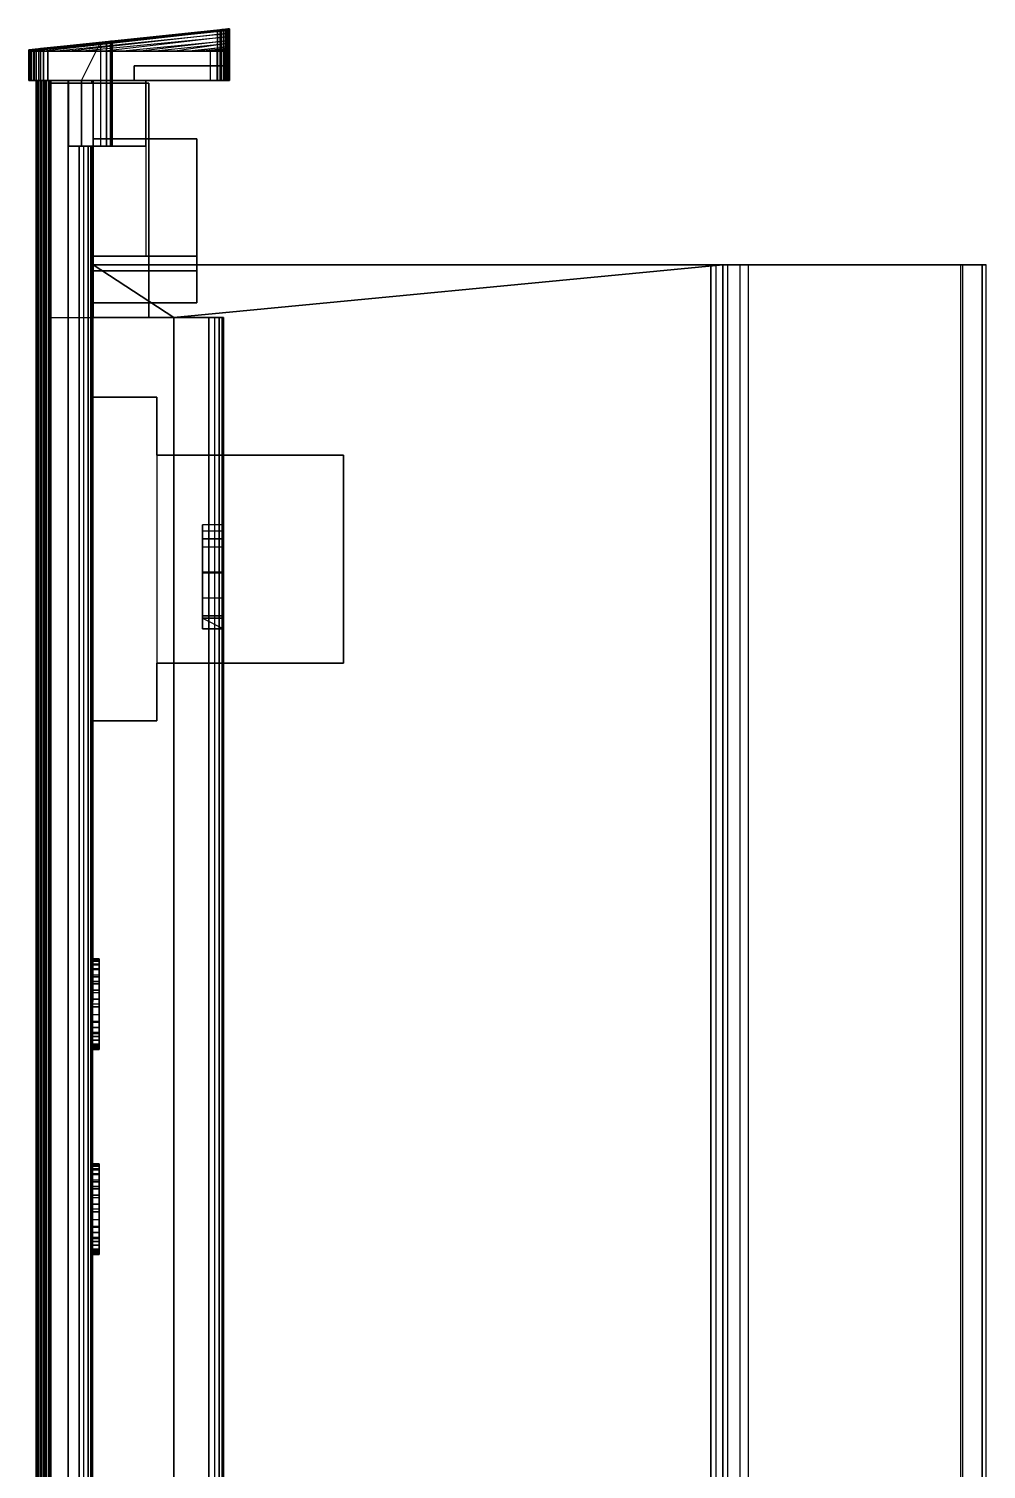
# Model space of a CAD drawing. Header units: inches. Extents: x -1 to 233, y 0 to 394.
# Drawn here: x -0.5 to 64.9, y 295.1 to 393.5 of the extents above; entities that cross this region are included whole.
import ezdxf

# ---------------------------------------------------------------- set-up
doc = ezdxf.new("R2010")
doc.units = ezdxf.units.IN
doc.header["$MEASUREMENT"] = 0
doc.layers.add('2', color=7, linetype='CONTINUOUS')

msp = doc.modelspace()

# ---------------------------------------------------------------- linework, layer by layer
at = {"layer": '2'}
for p, q in [((0, 0, 0.505), (0, 390, 0.505)), ((0, 16.2, 89.5), (0, 390, 89.5)), ((0, 16.2, 84.5), (0, 390, 84.5)), ((0, 16.2, 82.4), (0, 390, 82.4)), ((0, 0, 17.212), (0, 390, 17.212)), ((0, 0, 14.788), (0, 390, 14.788)), ((0.037, 0, 0.315), (0.037, 390, 0.315)), ((0.048, 0, 15.124), (0.048, 390, 15.124)), ((0.074, 16.2, 84.144), (0.074, 390, 84.144)), ((0.082, 16.2, 89.897), (0.082, 390, 89.897)), ((0.087, 16.2, 82.807), (0.087, 390, 82.807)), ((0.16, 0, 16.614), (0.16, 390, 16.614)), ((0.161, 0, 15.388), (0.161, 390, 15.388)), ((0.163, 0, 0.133), (0.163, 390, 0.133)), ((0.293, 16.2, 90.207), (0.293, 390, 90.207)), ((0.293, 16.2, 83.107), (0.293, 390, 83.107)), ((0.3, 16.2, 83.829), (0.3, 390, 83.829)), ((0.326, 0, 0.033), (0.326, 390, 0.033)), ((0.381, 0, 15.664), (0.381, 390, 15.664)), ((0.505, 0), (0.505, 390)), ((0.576, 16.2, 90.406), (0.576, 390, 90.406)), ((0.6, 0, 16.173), (0.6, 390, 16.173)), ((0.601, 16.2, 83.317), (0.601, 390, 83.317)), ((0.616, 16.2, 83.646), (0.616, 390, 83.646)), ((0.655, 0, 16.126), (0.655, 390, 16.126)), ((0.655, 0, 15.874), (0.655, 390, 15.874)), ((0.687, 0, 0.034), (0.687, 390, 0.034)), ((0.689, 0, 16.065), (0.689, 390, 16.065)), ((0.694, 0, 15.951), (0.694, 390, 15.951)), ((0.856, 0, 0.142), (0.856, 390, 0.142)), ((0.966, 0, 0.299), (0.966, 390, 0.299)), ((1, 16.2, 90.5), (1, 390, 90.5)), ((1, 16.2, 83.606), (1, 390, 83.606)), ((1, 16.2, 83.4), (1, 390, 83.4)), ((1.01, 0, 3.6), (1.01, 390, 3.6)), ((1.01, 0, 0.505), (1.01, 390, 0.505)), ((2.198, 0, 3.6), (2.198, 390, 3.6)), ((2.932, 0, 6.909), (2.932, 385.5, 6.909)), ((3.252, 0, 7.008), (3.252, 385.5, 7.008)), ((3.552, 0, 7.241), (3.552, 385.5, 7.241)), ((3.734, 0, 7.544), (3.734, 385.5, 7.544)), ((3.8, 0, 7.9), (3.8, 385.5, 7.9)), ((3.8, 0, 19.6), (3.8, 385.5, 19.6)), ((11.8, 0, 90.5), (11.8, 373.8, 90.5)), ((12.199, 0, 90.417), (12.199, 373.8, 90.417)), ((12.507, 0, 90.207), (12.507, 373.8, 90.207)), ((12.719, 0, 89.895), (12.719, 373.8, 89.895)), ((12.8, 0, 89.5), (12.8, 373.8, 89.5))]:
    msp.add_line(p, q, dxfattribs=at)
at = {"layer": '2', "color": 6}
msp.add_line((11.375, 356.363, 50.731), (12.8, 356.363, 50.731), dxfattribs=at)
at = {"layer": '2'}
for points in [[(-0.5, 392.08, 19.7), (12.4, 393.436, 19.7), (13.2, 393.52, 20.5), (-0.5, 392.08, 20.5)], [(13.2, 393.52, 77.774), (-0.5, 392.08, 77.774), (-0.5, 392.08, 20.5), (13.2, 393.52, 20.5)], [(13.2, 393.499, 78.221), (13.2, 393.52, 77.774), (-0.5, 392.07, 77.987), (-0.5, 392.064, 78.156)], [(-0.5, 392.07, 77.987), (-0.5, 392.08, 77.774), (13.2, 393.52, 77.774)], [(13.2, 393.431, 78.811), (13.2, 393.499, 78.221), (-0.5, 392.041, 78.367), (-0.5, 392, 78.624)], [(-0.5, 392.041, 78.367), (-0.5, 392.064, 78.156), (13.2, 393.499, 78.221)], [(0.497, 392, 79.074), (-0.5, 392, 78.624), (13.2, 393.431, 78.811)], [(5.2, 392.679, 0.4), (-0.5, 392.08, 0.4), (-0.411, 392.089, 0.033), (5.084, 392.667, -0.015)], [(5.2, 392.679, 19.7), (-0.5, 392.08, 19.7), (-0.5, 392.08, 0.4), (5.2, 392.679, 0.4)], [(5.084, 392.667, -0.015), (4.815, 392.639, -0.284), (-0.138, 392.118, -0.269), (-0.411, 392.089, 0.033)], [(4.815, 392.639, -0.284), (4.4, 392.595, -0.4), (0.3, 392.164, -0.4), (-0.138, 392.118, -0.269)], [(3.1, 390, -0.4), (4.4, 392.595, -0.4), (0.3, 392.164, -0.4), (0.3, 390, -0.4)], [(13.2, 393.212, 79.66), (13.2, 393.431, 78.811), (0.497, 392, 79.074), (1.178, 392, 79.311)], [(2.254, 392, 79.631), (1.178, 392, 79.311), (13.2, 393.212, 79.66)], [(13.2, 392.984, 80.254), (13.2, 393.212, 79.66), (2.254, 392, 79.631), (2.924, 392, 79.807)], [(4.693, 392, 80.275), (2.924, 392, 79.807), (13.2, 392.984, 80.254)], [(4.4, 392.595, -0.4), (4.4, 385.5, -0.4), (3.1, 385.5, -0.4), (3.1, 390, -0.4)], [(4.4, 385.5, -0.4), (4.815, 385.5, -0.284), (4.815, 392.639, -0.284), (4.4, 392.595, -0.4)], [(13.2, 392.726, 80.86), (13.2, 392.984, 80.254), (4.693, 392, 80.275), (5.667, 392, 80.552)], [(4.815, 385.5, -0.284), (5.084, 385.5, -0.015), (5.084, 392.667, -0.015), (4.815, 392.639, -0.284)], [(5.084, 385.5, -0.012), (5.2, 385.5, 0.4), (5.2, 392.679, 0.4), (5.084, 392.667, -0.015)], [(12.4, 390, 19.7), (12.4, 393.436, 19.7), (5.2, 392.679, 19.7), (5.2, 390, 19.7)], [(5.2, 390, 0.4), (5.2, 392.679, 0.4), (5.2, 392.679, 19.7), (5.2, 390, 19.7)], [(7.124, 392, 80.997), (5.667, 392, 80.552), (13.2, 392.726, 80.86)], [(13.2, 392.53, 81.417), (13.2, 392.726, 80.86), (7.124, 392, 80.997), (7.924, 392, 81.263)], [(13.2, 393.52, 20.5), (13.105, 393.51, 20.123), (12.827, 393.481, 19.824), (12.4, 393.436, 19.7)], [(12.827, 393.481, 19.824), (12.681, 393.465, 19.751), (12.572, 393.454, 19.719), (12.4, 393.436, 19.7)], [(12.572, 393.454, 19.719), (12.4, 393.436, 19.7), (12.4, 390, 19.7), (12.572, 390, 19.719)], [(12.681, 393.465, 19.751), (12.572, 393.454, 19.719), (12.572, 390, 19.719), (12.681, 390, 19.751)], [(12.827, 390, 19.824), (12.681, 390, 19.751), (12.681, 393.465, 19.751), (12.827, 393.481, 19.824)], [(13.105, 393.51, 20.123), (13.033, 393.502, 20.011), (12.929, 393.492, 19.9), (12.827, 393.481, 19.824)], [(12.929, 390, 19.9), (12.827, 390, 19.824), (12.827, 393.481, 19.824), (12.929, 393.492, 19.9)], [(13.033, 393.502, 20.011), (12.929, 393.492, 19.9), (12.929, 390, 19.9), (13.033, 390, 20.011)], [(13.105, 390, 20.123), (13.033, 390, 20.011), (13.033, 393.502, 20.011), (13.105, 393.51, 20.123)], [(13.105, 393.51, 20.123), (13.157, 393.515, 20.241), (13.191, 393.519, 20.38), (13.2, 393.52, 20.5)], [(13.157, 393.515, 20.241), (13.105, 393.51, 20.123), (13.105, 390, 20.123), (13.157, 390, 20.241)], [(13.191, 393.519, 20.38), (13.157, 393.515, 20.241), (13.157, 390, 20.241), (13.191, 390, 20.38)], [(13.2, 390, 20.5), (13.191, 390, 20.38), (13.191, 393.519, 20.38), (13.2, 393.52, 20.5)], [(13.2, 393.52, 77.774), (13.2, 391, 77.774), (13.2, 391, 29.2), (13.2, 393.52, 29.2)], [(13.2, 391, 78.323), (13.2, 393.495, 78.323), (13.2, 393.52, 77.774), (13.2, 391, 77.774)], [(13.2, 390, 29.2), (13.2, 393.52, 29.2), (13.2, 393.52, 20.5), (13.2, 390, 20.5)], [(13.2, 391, 79.143), (13.2, 393.362, 79.143), (13.2, 393.436, 78.774), (13.2, 393.495, 78.323)], [(13.2, 391, 79.143), (13.2, 393.495, 78.323), (13.2, 391, 78.323)], [(13.2, 391, 80.254), (13.2, 392.984, 80.254), (13.2, 393.194, 79.725), (13.2, 393.362, 79.143)], [(13.2, 391, 80.254), (13.2, 393.362, 79.143), (13.2, 391, 79.143)], [(13.2, 391, 81.126), (13.2, 392.632, 81.126), (13.2, 392.768, 80.761), (13.2, 392.984, 80.254)], [(13.2, 391, 81.126), (13.2, 392.984, 80.254), (13.2, 391, 80.254)], [(13.2, 391, 81.928), (13.2, 392.382, 81.928), (13.2, 392.491, 81.551), (13.2, 392.632, 81.126)], [(13.2, 391, 81.928), (13.2, 392.632, 81.126), (13.2, 391, 81.126)], [(-0.411, 390, 0.033), (-0.5, 390, 0.4), (-0.5, 392.08, 0.4), (-0.411, 392.089, 0.033)], [(-0.5, 392.08, 77.774), (-0.5, 390, 77.774), (-0.5, 390, 0.4), (-0.5, 392.08, 0.4)], [(-0.5, 392.08, 77.774), (-0.5, 392.06, 78.201), (-0.5, 392, 78.624), (-0.5, 390, 77.774)], [(-0.5, 392, 78.624), (-0.5, 390, 78.624), (-0.5, 390, 77.774)], [(-0.5, 392, 78.624), (-0.5, 392, 89.7), (-0.5, 390, 89.7), (-0.5, 390, 78.624)], [(-0.483, 392, 89.908), (-0.5, 392, 89.7), (-0.5, 390, 89.7), (-0.483, 390, 89.908)], [(6.154, 392, 91), (0.8, 392, 91), (-0.5, 392, 88.928)], [(6.154, 392, 91), (-0.5, 392, 88.928), (-0.5, 392, 87.11), (10.965, 392, 91)], [(-0.5, 392, 87.11), (10.965, 392, 91), (11.9, 392, 91), (12.358, 392, 90.917)], [(12.358, 392, 90.917), (12.637, 392, 90.771), (12.925, 392, 90.5), (-0.5, 392, 87.11)], [(12.925, 392, 90.5), (12.971, 392, 90.429), (-0.5, 392, 87.11)], [(12.971, 392, 90.429), (-0.5, 392, 87.11), (-0.5, 392, 84.981)], [(12.971, 392, 90.429), (13.05, 392, 90.307), (13.098, 392, 90.204), (-0.5, 392, 84.981)], [(13.098, 392, 90.204), (13.165, 392, 90), (13.185, 392, 89.894), (-0.5, 392, 84.981)], [(13.185, 392, 89.894), (13.198, 392, 89.765), (13.2, 392, 89.7), (-0.5, 392, 84.981)], [(13.2, 392, 89.7), (13.2, 392, 89.521), (-0.5, 392, 83.346), (-0.5, 392, 84.981)], [(13.2, 392, 89.521), (-0.5, 392, 83.346), (-0.5, 392, 81.017), (13.2, 392, 87.193)], [(13.2, 392, 87.193), (13.2, 392, 84.8), (-0.5, 392, 78.624), (-0.5, 392, 81.017)], [(-0.434, 392, 90.11), (-0.483, 392, 89.908), (-0.5, 392, 89.7), (0.051, 392, 89.806)], [(0.051, 392, 89.806), (-0.5, 392, 89.7), (-0.5, 392, 88.928)], [(-0.483, 390, 89.908), (-0.434, 390, 90.11), (-0.434, 392, 90.11), (-0.483, 392, 89.908)], [(-0.33, 390, 90.343), (-0.434, 390, 90.11), (-0.434, 392, 90.11), (-0.33, 392, 90.343)], [(-0.33, 392, 90.343), (-0.434, 392, 90.11), (0.051, 392, 89.806), (0.8, 392, 91)], [(-0.138, 390, -0.269), (-0.411, 390, 0.033), (-0.411, 392.089, 0.033), (-0.138, 392.118, -0.269)], [(-0.178, 390, 90.557), (-0.33, 390, 90.343), (-0.33, 392, 90.343), (-0.178, 392, 90.557)], [(0.8, 392, 91), (-0.008, 392, 90.719), (-0.178, 392, 90.557), (-0.33, 392, 90.343)], [(-0.008, 390, 90.719), (-0.178, 390, 90.557), (-0.178, 392, 90.557), (-0.008, 392, 90.719)], [(0.3, 390, -0.4), (-0.138, 390, -0.269), (-0.138, 392.118, -0.269), (0.3, 392.164, -0.4)], [(0.192, 390, 90.849), (-0.008, 390, 90.719), (-0.008, 392, 90.719), (0.192, 392, 90.849)], [(0.8, 392, 91), (0.513, 392, 90.968), (0.192, 392, 90.849), (-0.008, 392, 90.719)], [(0.513, 390, 90.968), (0.192, 390, 90.849), (0.192, 392, 90.849), (0.513, 392, 90.968)], [(2.134, 392, 79.812), (2.254, 392, 79.631), (1.178, 392, 79.311), (0.497, 392, 79.074)], [(0.8, 390, 91), (0.513, 390, 90.968), (0.513, 392, 90.968), (0.8, 392, 91)], [(0.8, 390, 91), (0.8, 392, 91), (11.9, 392, 91), (11.9, 390, 91)], [(2.924, 392, 79.807), (6.897, 392, 81.959), (2.134, 392, 79.812), (2.254, 392, 79.631)], [(5.667, 392, 80.552), (4.693, 392, 80.275), (2.924, 392, 79.807), (6.897, 392, 81.959)], [(7.924, 392, 81.263), (7.124, 392, 80.997), (5.667, 392, 80.552), (6.897, 392, 81.959)], [(10.539, 392, 83.601), (6.897, 392, 81.959), (7.924, 392, 81.263), (9.478, 392, 81.84)], [(9.478, 392, 81.84), (7.924, 392, 81.263), (13.2, 392.53, 81.417)], [(13.2, 392.304, 82.237), (13.2, 392.53, 81.417), (9.478, 392, 81.84), (10.231, 392, 82.161)], [(10.873, 392, 82.467), (10.231, 392, 82.161), (9.478, 392, 81.84), (10.539, 392, 83.601)], [(10.873, 392, 82.467), (10.231, 392, 82.161), (13.2, 392.304, 82.237)], [(12.163, 392, 83.248), (12.149, 392, 84.326), (10.539, 392, 83.601), (11.924, 392, 83.077)], [(11.924, 392, 83.077), (11.407, 392, 82.755), (10.873, 392, 82.467), (10.539, 392, 83.601)], [(11.407, 392, 82.755), (13.2, 392.203, 82.698), (13.2, 392.304, 82.237), (10.873, 392, 82.467)], [(11.924, 392, 83.077), (13.2, 392.131, 83.101), (13.2, 392.203, 82.698), (11.407, 392, 82.755)], [(11.9, 390, 91), (12.358, 390, 90.917), (12.358, 392, 90.917), (11.9, 392, 91)], [(12.338, 392.042, 83.085), (12.163, 392, 83.248), (11.924, 392, 83.077)], [(13.2, 392, 84.8), (13.161, 392, 84.499), (13.133, 392, 84.406), (12.149, 392, 84.326)], [(13.133, 392, 84.406), (13.056, 392, 84.223), (12.92, 392, 83.994), (12.149, 392, 84.326)], [(12.92, 392, 83.994), (12.681, 392, 83.703), (12.163, 392, 83.248), (12.149, 392, 84.326)], [(12.681, 392, 83.703), (12.377, 392, 83.418), (12.163, 392, 83.248), (12.338, 392.042, 83.085)], [(12.681, 392, 83.703), (12.338, 392.042, 83.085), (13.2, 392.131, 83.101), (13.2, 392.049, 83.71)], [(12.358, 390, 90.917), (12.637, 390, 90.771), (12.637, 392, 90.771), (12.358, 392, 90.917)], [(12.637, 390, 90.771), (12.925, 390, 90.5), (12.925, 392, 90.5), (12.637, 392, 90.771)], [(13.2, 392.022, 84.174), (12.681, 392, 83.703), (13.2, 392.049, 83.71)], [(12.92, 392, 83.994), (12.789, 392, 83.823), (12.681, 392, 83.703), (13.2, 392.022, 84.174)], [(13.133, 392, 84.406), (13.056, 392, 84.223), (12.92, 392, 83.994), (13.2, 392.022, 84.174)], [(12.925, 390, 90.5), (13.05, 390, 90.307), (13.05, 392, 90.307), (12.925, 392, 90.5)], [(13.098, 392, 90.204), (13.05, 392, 90.307), (13.05, 390, 90.307), (13.098, 390, 90.204)], [(13.098, 390, 90.204), (13.165, 390, 90), (13.165, 392, 90), (13.098, 392, 90.204)], [(13.161, 392, 84.499), (13.2, 392.008, 84.393), (13.2, 392.022, 84.174), (13.133, 392, 84.406)], [(13.2, 392, 84.8), (13.2, 392.008, 84.393), (13.161, 392, 84.499)], [(13.185, 392, 89.894), (13.165, 392, 90), (13.165, 390, 90), (13.185, 390, 89.894)], [(13.198, 390, 89.765), (13.185, 390, 89.894), (13.185, 392, 89.894), (13.198, 392, 89.765)], [(13.2, 392, 89.7), (13.198, 392, 89.765), (13.198, 390, 89.765), (13.2, 390, 89.7)], [(13.2, 391, 82.557), (13.2, 392.231, 82.557), (13.2, 392.284, 82.315), (13.2, 392.382, 81.928)], [(13.2, 392.382, 81.928), (13.2, 391, 81.928), (13.2, 391, 82.557)], [(13.2, 391, 83.532), (13.2, 392.073, 83.532), (13.2, 392.139, 83.059), (13.2, 392.231, 82.557)], [(13.2, 391, 83.532), (13.2, 392.231, 82.557), (13.2, 391, 82.557)], [(13.2, 392, 84.8), (13.2, 392.011, 84.308), (13.2, 392.073, 83.532), (13.2, 391, 84.8)], [(13.2, 391, 84.8), (13.2, 392.073, 83.532), (13.2, 391, 83.532)], [(13.2, 390, 87), (13.2, 392, 87), (13.2, 392, 89.7), (13.2, 390, 89.7)], [(13.2, 391, 87), (13.2, 392, 87), (13.2, 392, 84.8), (13.2, 391, 84.8)], [(6.7, 390, 87), (6.7, 391, 87), (13.2, 391, 87), (13.2, 390, 87)], [(6.7, 390, 87), (6.7, 391, 87), (6.7, 391, 29.2), (6.7, 390, 29.2)], [(6.7, 390, 29.2), (6.7, 391, 29.2), (13.2, 391, 29.2), (13.2, 390, 29.2)], [(6.7, 391, 87), (13.2, 391, 87), (13.2, 391, 29.2), (6.7, 391, 29.2)], [(-0.411, 390, 0.033), (-0.5, 390, 0.4), (0, 390, 0.584), (0, 390, 0.505)], [(0, 390, 14.788), (-0.5, 390, 14.788), (-0.5, 390, 0.4), (0, 390, 0.584)], [(0.6, 390, 15.827), (0.342, 390, 15.626), (0.157, 390, 15.381), (-0.5, 390, 15.381)], [(0.157, 390, 15.381), (0.06, 390, 15.163), (0.013, 390, 14.966), (-0.5, 390, 15.381)], [(-0.5, 390, 15.381), (0.013, 390, 14.966), (0, 390, 14.788), (-0.5, 390, 14.788)], [(-0.5, 390, 15.381), (0.6, 390, 15.827), (0.6, 390, 16.173), (-0.5, 390, 16.173)], [(0.6, 390, 16.173), (0.314, 390, 16.404), (0.084, 390, 16.771), (-0.5, 390, 16.173)], [(0.084, 390, 16.771), (0.023, 390, 16.979), (0, 390, 17.212), (-0.5, 390, 17.212)], [(-0.5, 390, 17.212), (0.084, 390, 16.771), (-0.5, 390, 16.173)], [(0, 390, 17.212), (-0.5, 390, 17.212), (-0.5, 390, 82.4), (0, 390, 82.4)], [(0, 390, 82.4), (0.068, 390, 82.763), (0.261, 390, 83.073), (-0.5, 390, 83.073)], [(0, 390, 82.4), (-0.5, 390, 83.073), (-0.5, 390, 82.4)], [(1, 390, 83.4), (-0.5, 390, 83.4), (-0.5, 390, 83.073), (0.864, 390, 83.391)], [(0.684, 390, 83.349), (0.473, 390, 83.25), (0.36, 390, 83.168), (-0.5, 390, 83.073)], [(0.36, 390, 83.168), (0.293, 390, 83.107), (0.261, 390, 83.073), (-0.5, 390, 83.073)], [(1, 390, 83.4), (1, 390, 83.606), (-0.5, 390, 83.606), (-0.5, 390, 83.4)], [(0.8, 390, 83.606), (0.565, 390, 83.665), (0.268, 390, 83.859), (-0.5, 390, 83.606)], [(0.268, 390, 83.859), (0.137, 390, 84.022), (0.044, 390, 84.222), (-0.5, 390, 83.606)], [(0.044, 390, 84.222), (0.016, 390, 84.333), (0, 390, 84.5), (-0.5, 390, 83.606)], [(0, 390, 84.5), (-0.5, 390, 84.5), (-0.5, 390, 83.606)], [(0, 390, 89.5), (-0.5, 390, 89.7), (-0.5, 390, 84.5), (0, 390, 84.5)], [(-0.434, 390, 90.11), (-0.483, 390, 89.908), (-0.5, 390, 89.7), (0, 390, 89.5)], [(-0.178, 390, 90.557), (-0.33, 390, 90.343), (-0.434, 390, 90.11), (0.045, 390, 89.796)], [(0.045, 390, 89.796), (0.017, 390, 89.684), (0, 390, 89.5), (-0.434, 390, 90.11)], [(0, 390, 0.505), (0.077, 390, 0.238), (-0.138, 390, -0.269), (-0.411, 390, 0.033)], [(0.265, 390, 90.178), (0.192, 390, 90.849), (-0.008, 390, 90.719), (-0.178, 390, 90.557)], [(-0.178, 390, 90.557), (0.265, 390, 90.178), (0.136, 390, 90.004), (0.045, 390, 89.796)], [(0.202, 390, 0.101), (0.3, 390, -0.4), (-0.138, 390, -0.269), (0.077, 390, 0.238)], [(0.037, 0, 0.315), (0, 0, 0.505), (0, 390, 0.505), (0.037, 390, 0.315)], [(0, 0, 0.505), (0, 0, 14.788), (0, 390, 14.788), (0, 390, 0.505)], [(0.048, 0, 15.124), (0, 0, 14.788), (0, 390, 14.788), (0.048, 390, 15.124)], [(0.16, 390, 16.614), (0, 390, 17.212), (0, 0, 17.212), (0.16, 0, 16.614)], [(0, 0, 17.212), (0, 0, 82.4), (0, 390, 82.4), (0, 390, 17.212)], [(0, 390, 82.4), (0.087, 390, 82.807), (0.087, 16.2, 82.807), (0, 16.2, 82.4)], [(0.074, 390, 84.144), (0, 390, 84.5), (0, 16.2, 84.5), (0.074, 16.2, 84.144)], [(0, 16.2, 84.5), (0, 16.2, 89.5), (0, 390, 89.5), (0, 390, 84.5)], [(0, 390, 89.5), (0.082, 390, 89.897), (0.082, 16.2, 89.897), (0, 16.2, 89.5)], [(0.163, 390, 0.133), (0.037, 390, 0.315), (0.037, 0, 0.315), (0.163, 0, 0.133)], [(0.048, 390, 15.124), (0.161, 390, 15.388), (0.161, 0, 15.388), (0.048, 0, 15.124)], [(0.3, 16.2, 83.829), (0.074, 16.2, 84.144), (0.074, 390, 84.144), (0.3, 390, 83.829)], [(0.082, 16.2, 89.897), (0.293, 16.2, 90.207), (0.293, 390, 90.207), (0.082, 390, 89.897)], [(0.087, 16.2, 82.807), (0.293, 16.2, 83.107), (0.293, 390, 83.107), (0.087, 390, 82.807)], [(0.6, 0, 16.173), (0.16, 0, 16.614), (0.16, 390, 16.614), (0.6, 390, 16.173)], [(0.161, 0, 15.388), (0.381, 0, 15.664), (0.381, 390, 15.664), (0.161, 390, 15.388)], [(0.163, 0, 0.133), (0.326, 0, 0.033), (0.326, 390, 0.033), (0.163, 390, 0.133)], [(1, 390, 90.5), (0.8, 390, 91), (0.513, 390, 90.968), (0.192, 390, 90.849)], [(0.192, 390, 90.849), (1, 390, 90.5), (0.669, 390, 90.444)], [(0.669, 390, 90.444), (0.445, 390, 90.332), (0.265, 390, 90.178), (0.192, 390, 90.849)], [(0.348, 390, 0.025), (0.525, 390, -0.4), (0.3, 390, -0.4), (0.202, 390, 0.101)], [(0.293, 390, 83.107), (0.601, 390, 83.317), (0.601, 16.2, 83.317), (0.293, 16.2, 83.107)], [(0.293, 390, 90.207), (0.576, 390, 90.406), (0.576, 16.2, 90.406), (0.293, 16.2, 90.207)], [(0.616, 390, 83.646), (0.3, 390, 83.829), (0.3, 16.2, 83.829), (0.616, 16.2, 83.646)], [(0.505, 390), (0.326, 390, 0.033), (0.326, 0, 0.033), (0.505, 0)], [(0.507, 390, 0), (1.01, 390, -0.4), (0.525, 390, -0.4), (0.348, 390, 0.025)], [(0.381, 390, 15.664), (0.655, 390, 15.874), (0.655, 0, 15.874), (0.381, 0, 15.664)], [(0.687, 0, 0.034), (0.505, 0), (0.505, 390), (0.687, 390, 0.034)], [(0.846, 390, 0.132), (0.699, 390, 0.039), (0.507, 390, 0), (1.01, 390, -0.4)], [(0.576, 16.2, 90.406), (1, 16.2, 90.5), (1, 390, 90.5), (0.576, 390, 90.406)], [(0.655, 390, 16.126), (0.6, 390, 16.173), (0.6, 0, 16.173), (0.655, 0, 16.126)], [(0.6, 390, 15.827), (0.68, 390, 15.913), (0.692, 390, 16.058), (0.6, 390, 16.173)], [(0.601, 16.2, 83.317), (1, 16.2, 83.4), (1, 390, 83.4), (0.601, 390, 83.317)], [(1, 16.2, 83.606), (0.616, 16.2, 83.646), (0.616, 390, 83.646), (1, 390, 83.606)], [(0.655, 0, 15.874), (0.694, 0, 15.951), (0.694, 390, 15.951), (0.655, 390, 15.874)], [(0.689, 0, 16.065), (0.655, 0, 16.126), (0.655, 390, 16.126), (0.689, 390, 16.065)], [(0.856, 390, 0.142), (0.687, 390, 0.034), (0.687, 0, 0.034), (0.856, 0, 0.142)], [(0.694, 390, 15.951), (0.689, 390, 16.065), (0.689, 0, 16.065), (0.694, 0, 15.951)], [(0.8, 390, 91), (1, 390, 90.5), (12.925, 390, 90.5), (11.9, 390, 91)], [(1.01, 390, 0.505), (0.962, 390, 0.289), (0.846, 390, 0.132), (1.01, 390, -0.4)], [(0.856, 0, 0.142), (0.966, 0, 0.299), (0.966, 390, 0.299), (0.856, 390, 0.142)], [(0.966, 0, 0.299), (1.01, 0, 0.505), (1.01, 390, 0.505), (0.966, 390, 0.299)], [(1, 390, 83.606), (1, 390, 83.4), (1, 16.2, 83.4), (1, 16.2, 83.606)], [(3.8, 389.8, 90.5), (3.8, 390, 90.5), (1, 390, 90.5), (1, 389.8, 90.5)], [(1, 373.8, 90.5), (7.7, 373.8, 90.5), (7.7, 389.8, 90.5), (1, 389.8, 90.5)], [(1.01, 390, 3.6), (1.01, 390, 0.505), (1.01, 0, 0.505), (1.01, 0, 3.6)], [(1.01, 0, 3.6), (2.198, 0, 3.6), (2.198, 390, 3.6), (1.01, 390, 3.6)], [(2.208, 390, -0.4), (2.208, 390, 3.6), (1.01, 390, 3.6), (1.01, 390, -0.4)], [(2.208, 385.5, 3.643), (2.198, 385.5, 3.6), (2.198, 390, 3.6), (2.208, 390, 3.643)], [(2.208, 385.5, 3.643), (3.1, 385.5, 3.596), (3.1, 390, 3.596), (2.208, 390, 3.643)], [(3.1, 390, -0.4), (3.1, 390, 3.596), (2.208, 390, 3.643), (2.208, 390, -0.4)], [(3.1, 385.5, 3.596), (3.1, 390, 3.596), (3.1, 390, -0.4), (3.1, 385.5, -0.4)], [(3.8, 390, 90.5), (3.8, 389.8, 90.5), (3.8, 389.8, 90), (3.8, 390, 90)], [(3.8, 390, 90.5), (3.8, 390, 90), (13.165, 390, 90), (12.925, 390, 90.5)], [(3.8, 390, 90), (3.9, 390, 90), (3.9, 389.8, 90), (3.8, 389.8, 90)], [(7.7, 389.8, 90.5), (3.8, 389.8, 90.5), (3.8, 389.8, 90), (7.7, 389.8, 90)], [(3.9, 386, 30.397), (3.9, 390, 30.397), (7.5, 390, 30.3), (7.5, 386, 30.3)], [(3.9, 390, 90), (13.165, 390, 90), (13.185, 390, 89.894), (13.198, 390, 89.765)], [(13.198, 390, 89.765), (13.2, 390, 89.7), (3.9, 390, 90)], [(3.9, 390, 90), (13.2, 390, 89.7), (13.2, 390, 87), (3.9, 390, 87)], [(3.9, 390, 87), (6.7, 390, 87), (6.7, 390, 30.322), (3.9, 390, 30.397)], [(3.9, 373.8, 90), (3.9, 390, 90), (3.9, 390, 79.8), (3.9, 373.8, 79.8)], [(3.9, 386, 79.8), (3.9, 390, 79.8), (3.9, 390, 30.397), (3.9, 386, 30.397)], [(3.9, 373.8, 90), (7.7, 373.8, 90), (7.7, 389.8, 90), (3.9, 389.8, 90)], [(7.5, 385.5, 28.9), (5.2, 385.5, 28.9), (5.2, 390, 28.9), (7.5, 390, 28.9)], [(5.2, 385.5, 28.9), (5.2, 390, 28.9), (5.2, 390, 0.4), (5.2, 385.5, 0.4)], [(5.2, 390, 28.9), (13.2, 390, 28.9), (13.2, 390, 20.5), (5.2, 390, 19.7)], [(12.4, 390, 19.7), (13.2, 390, 20.5), (5.2, 390, 19.7)], [(6.7, 390, 29.2), (7.5, 390, 29.2), (7.5, 390, 30.3), (6.7, 390, 30.321)], [(7.5, 390, 28.9), (7.5, 385.5, 28.9), (7.5, 385.5, 29.5), (7.5, 390, 29.5)], [(7.5, 386, 29.5), (7.5, 386, 30.3), (7.5, 390, 30.3), (7.5, 390, 29.5)], [(13.2, 390, 29.2), (7.5, 390, 29.2), (7.5, 390, 28.9), (13.2, 390, 28.9)], [(7.7, 373.8, 90.5), (7.7, 373.8, 90), (7.7, 389.8, 90), (7.7, 389.8, 90.5)], [(12.925, 390, 90.5), (12.637, 390, 90.771), (12.358, 390, 90.917), (11.9, 390, 91)], [(13.2, 390, 20.5), (13.105, 390, 20.123), (12.827, 390, 19.824), (12.4, 390, 19.7)], [(12.827, 390, 19.824), (12.681, 390, 19.751), (12.572, 390, 19.719), (12.4, 390, 19.7)], [(13.105, 390, 20.123), (13.033, 390, 20.011), (12.929, 390, 19.9), (12.827, 390, 19.824)], [(12.925, 390, 90.5), (13.05, 390, 90.307), (13.098, 390, 90.204), (13.165, 390, 90)], [(13.2, 390, 20.5), (13.191, 390, 20.38), (13.157, 390, 20.241), (13.105, 390, 20.123)], [(10.98, 386, 31.1), (3.9, 386, 31.1), (3.9, 386, 30.397), (10.98, 386, 30.397)], [(7.5, 386, 30.3), (7.5, 386, 30.397), (3.9, 386, 30.397)], [(10.98, 386, 31.1), (10.98, 378, 31.1), (3.9, 378, 31.1), (3.9, 386, 31.1)], [(3.9, 377, 33.6), (10.98, 377, 33.6), (10.98, 386, 33.6), (3.9, 386, 33.6)], [(10.98, 377, 44.8), (3.9, 377, 44.8), (3.9, 386, 44.8), (10.98, 386, 44.8)], [(10.98, 386, 44.8), (3.9, 386, 44.8), (3.9, 386, 33.6), (10.98, 386, 33.6)], [(3.9, 386, 44.8), (3.9, 377, 44.8), (3.9, 377, 33.6), (3.9, 386, 33.6)], [(3.9, 377, 68), (3.9, 386, 68), (3.9, 386, 56.8), (3.9, 377, 56.8)], [(3.9, 377, 68), (10.98, 377, 68), (10.98, 386, 68), (3.9, 386, 68)], [(3.9, 386, 68), (10.98, 386, 68), (10.98, 386, 56.8), (3.9, 386, 56.8)], [(10.98, 377, 56.8), (3.9, 377, 56.8), (3.9, 386, 56.8), (10.98, 386, 56.8)], [(3.9, 374.8, 79.8), (3.9, 386, 79.8), (3.9, 386, 72.1), (3.9, 374.8, 72.1)], [(3.9, 386, 79.8), (10.98, 386, 79.8), (10.98, 386, 72.1), (3.9, 386, 72.1)], [(10.98, 374.8, 79.8), (3.9, 374.8, 79.8), (3.9, 386, 79.8), (10.98, 386, 79.8)], [(3.9, 374.8, 72.1), (10.98, 374.8, 72.1), (10.98, 386, 72.1), (3.9, 386, 72.1)], [(3.9, 373.8, 72.1), (3.9, 373.8, 68), (3.9, 386, 68), (3.9, 386, 72.1)], [(3.9, 373.8, 56.8), (3.9, 386, 56.8), (3.9, 386, 44.8), (3.9, 373.8, 44.8)], [(3.9, 377, 33.6), (3.9, 377, 31.1), (3.9, 386, 31.1), (3.9, 386, 33.6)], [(7.5, 386, 30.397), (7.5, 386, 29.5), (10.98, 386, 29.5), (10.98, 386, 30.397)], [(10.98, 386, 29.5), (7.5, 386, 29.5), (7.5, 378, 29.5), (10.98, 378, 29.5)], [(10.98, 386, 31.1), (10.98, 386, 29.5), (10.98, 378, 29.5), (10.98, 378, 31.1)], [(10.98, 377, 44.8), (10.98, 386, 44.8), (10.98, 386, 33.6), (10.98, 377, 33.6)], [(10.98, 386, 68), (10.98, 377, 68), (10.98, 377, 56.8), (10.98, 386, 56.8)], [(10.98, 386, 72.1), (10.98, 386, 79.8), (10.98, 374.8, 79.8), (10.98, 374.8, 72.1)], [(2.198, 0, 3.6), (2.932, 0, 6.909), (2.932, 385.5, 6.909), (2.198, 385.5, 3.6)], [(2.932, 385.5, 6.909), (3.1, 385.5, 3.596), (2.208, 385.5, 3.643), (2.932, 385.5, 6.909)], [(2.932, 0, 6.909), (3.252, 0, 7.008), (3.252, 385.5, 7.008), (2.932, 385.5, 6.909)], [(5.2, 385.5, 3.596), (3.1, 385.5, 3.596), (2.932, 385.5, 6.909), (5.2, 385.5, 6.909)], [(3.12, 385.5, 6.953), (2.932, 385.5, 6.909), (5.2, 385.5, 6.909)], [(3.1, 385.5, 3.596), (5.2, 385.5, 3.596), (5.2, 385.5, 0.4), (3.1, 385.5, 0.4)], [(3.1, 385.5, 0.4), (3.1, 385.5, -0.4), (4.4, 385.5, -0.4), (5.2, 385.5, 0.4)], [(3.598, 385.5, 7.298), (3.44, 385.5, 7.132), (3.12, 385.5, 6.953), (5.2, 385.5, 6.909)], [(3.252, 385.5, 7.008), (3.552, 385.5, 7.241), (3.552, 0, 7.241), (3.252, 0, 7.008)], [(3.552, 0, 7.241), (3.734, 0, 7.544), (3.734, 385.5, 7.544), (3.552, 385.5, 7.241)], [(3.8, 385.5, 7.9), (3.758, 385.5, 7.612), (3.598, 385.5, 7.298), (5.2, 385.5, 6.909)], [(3.734, 385.5, 7.544), (3.8, 385.5, 7.9), (3.8, 0, 7.9), (3.734, 0, 7.544)], [(3.8, 385.5, 19.6), (3.8, 385.5, 7.9), (3.8, 0, 7.9), (3.8, 0, 19.6)], [(3.8, 385.5, 7.9), (5.2, 385.5, 7.9), (5.2, 385.5, 6.909), (3.8, 385.5, 7.9)], [(3.9, 377.4, 7.9), (3.8, 377.4, 7.9), (3.8, 385.5, 7.9), (3.9, 385.5, 7.9)], [(3.9, 385.5, 7.9), (5.2, 385.5, 7.9), (5.2, 385.5, 29.5), (3.9, 385.5, 29.5)], [(3.9, 378, 29.5), (3.9, 385.5, 29.5), (7.5, 385.5, 29.5), (7.5, 378, 29.5)], [(3.9, 385.5, 29.5), (3.9, 373.8, 29.5), (3.9, 373.8, 19.6), (3.9, 385.5, 19.6)], [(3.9, 377.4, 19.6), (3.9, 385.5, 19.6), (3.9, 385.5, 7.9), (3.9, 377.4, 7.9)], [(5.2, 385.5, 0.4), (5.1, 385.5, 0.012), (4.815, 385.5, -0.284), (4.4, 385.5, -0.4)], [(4.4, 385.5, -0.4), (4.537, 385.5, -0.388), (4.687, 385.5, -0.347), (4.815, 385.5, -0.284)], [(4.815, 385.5, -0.284), (4.936, 385.5, -0.194), (5.043, 385.5, -0.076), (5.1, 385.5, 0.012)], [(5.2, 385.5, 0.4), (5.19, 385.5, 0.274), (5.16, 385.5, 0.149), (5.1, 385.5, 0.012)], [(5.2, 385.5, 29.5), (5.2, 385.5, 28.9), (7.5, 385.5, 28.9), (7.5, 385.5, 29.5)], [(3.9, 378, 31.1), (3.9, 378, 29.5), (10.98, 378, 29.5), (10.98, 378, 31.1)], [(3.9, 378, 29.5), (3.9, 373.8, 29.5), (3.9, 373.8, 31.1), (3.9, 378, 31.1)], [(3.8, 0.9, 18.8), (46.1, 0.9, 18.8), (46.1, 377.4, 18.8), (3.8, 377.4, 18.8)], [(9.4, 373.8, 19.6), (3.9, 377.4, 19.6), (46.9, 377.4, 19.6), (9.4, 373.8, 19.6)], [(9.4, 373.8, 19.6), (3.9, 373.8, 19.6), (3.9, 377.4, 19.6)], [(3.9, 377.4, 19.6), (3.9, 377.4, 18.8), (46.9, 377.4, 18.8), (46.9, 377.4, 19.6)], [(3.9, 377, 44.8), (3.9, 377, 33.6), (10.98, 377, 33.6), (10.98, 377, 44.8)], [(3.9, 377, 68), (10.98, 377, 68), (10.98, 377, 56.8), (3.9, 377, 56.8)], [(3.9, 377, 56.8), (3.9, 373.8, 56.8), (3.9, 373.8, 68), (3.9, 377, 68)], [(3.9, 373.8, 33.6), (3.9, 377, 33.6), (3.9, 377, 44.8), (3.9, 373.8, 44.8)], [(3.9, 373.8, 33.6), (3.9, 377, 33.6), (3.9, 377, 31.1), (3.9, 373.8, 31.1)], [(46.9, 0.9, 19.6), (9.4, 0.9, 19.6), (9.4, 373.8, 19.6), (46.9, 377.4, 19.6)], [(46.434, 0.9, 10.23), (46.1, 0.9, 11.1), (46.1, 377.4, 11.1), (46.434, 377.4, 10.23)], [(46.1, 0.9, 11.1), (46.1, 0.9, 18.8), (46.1, 377.4, 18.8), (46.1, 377.4, 11.1)], [(46.9, 377.4, 18.8), (46.1, 377.4, 18.8), (46.1, 377.4, 11.1), (46.9, 377.4, 11.6)], [(46.9, 377.4, 11.6), (46.1, 377.4, 11.1), (46.434, 377.4, 10.23), (47.249, 377.4, 9.809)], [(47.249, 377.4, 9.809), (46.434, 377.4, 10.23), (46.434, 0.9, 10.23), (47.249, 0.9, 9.809)], [(46.9, 0.9, 11.6), (46.9, 377.4, 11.6), (46.9, 377.4, 19.6), (46.9, 0.9, 19.6)], [(63.275, 259.912, 11.6), (46.9, 259.912, 11.6), (46.9, 377.4, 11.6), (63.275, 377.4, 11.6)], [(46.9, 377.4, 11.6), (48.665, 377.4, 10.8), (48.06, 377.4, 9.98), (47.249, 377.4, 9.809)], [(46.9, 377.4, 11.6), (48.665, 377.4, 10.8), (63.134, 377.4, 10.8), (63.275, 377.4, 11.6)], [(48.06, 0.9, 9.98), (47.249, 0.9, 9.809), (47.249, 377.4, 9.809), (48.06, 377.4, 9.98)], [(48.665, 377.4, 10.8), (48.06, 377.4, 9.98), (48.06, 0.9, 9.98), (48.665, 0.9, 10.8)], [(63.134, 259.912, 10.8), (48.665, 259.912, 10.8), (48.665, 377.4, 10.8), (63.134, 377.4, 10.8)], [(63.134, 0.9, 10.8), (64.626, 0.9, 10.257), (64.626, 377.4, 10.257), (63.134, 377.4, 10.8)], [(63.275, 377.4, 11.6), (64.9, 377.4, 11.009), (64.626, 377.4, 10.257), (63.134, 377.4, 10.8)], [(63.275, 0.9, 11.6), (64.9, 0.9, 11.009), (64.9, 377.4, 11.009), (63.275, 377.4, 11.6)], [(64.626, 0.9, 10.257), (64.9, 0.9, 11.009), (64.9, 377.4, 11.009), (64.626, 377.4, 10.257)], [(3.9, 374.8, 79.8), (10.98, 374.8, 79.8), (10.98, 374.8, 72.1), (3.9, 374.8, 72.1)], [(3.9, 374.8, 72.1), (3.9, 373.8, 72.1), (3.9, 373.8, 79.8), (3.9, 374.8, 79.8)], [(1, 373.8, 90.5), (11.8, 373.8, 90.5), (11.8, 0, 90.5), (1, 0, 90.5)], [(9.4, 0, 19.6), (3.8, 0, 19.6), (3.9, 373.8, 19.6), (9.4, 373.8, 19.6)], [(9.4, 373.8, 28), (3.9, 373.8, 19.6), (3.9, 373.8, 90), (12.8, 373.8, 89.5)], [(12.8, 373.8, 89.5), (7.7, 373.8, 90), (3.9, 373.8, 90)], [(9.4, 373.8, 28), (9.4, 373.8, 19.6), (3.9, 373.8, 19.6), (9.4, 373.8, 28)], [(7.7, 373.8, 90.5), (7.7, 373.8, 90), (12.8, 373.8, 89.5), (11.8, 373.8, 90.5)], [(12.8, 373.8, 28), (9.4, 373.8, 28), (9.4, 0, 28), (12.8, 0, 28)], [(9.4, 0, 28), (9.4, 0, 19.6), (9.4, 373.8, 19.6), (9.4, 373.8, 28)], [(9.4, 373.8, 28), (12.8, 373.8, 28), (12.8, 373.8, 89.5)], [(11.8, 0, 90.5), (12.199, 0, 90.417), (12.199, 373.8, 90.417), (11.8, 373.8, 90.5)], [(11.8, 373.8, 90.5), (12.378, 373.8, 90.316), (12.69, 373.8, 89.956), (12.8, 373.8, 89.5)], [(12.378, 373.8, 90.316), (11.8, 373.8, 90.5), (11.993, 373.8, 90.481), (12.196, 373.8, 90.418)], [(12.199, 373.8, 90.417), (12.507, 373.8, 90.207), (12.507, 0, 90.207), (12.199, 0, 90.417)], [(12.507, 0, 90.207), (12.719, 0, 89.895), (12.719, 373.8, 89.895), (12.507, 373.8, 90.207)], [(12.719, 373.8, 89.895), (12.8, 373.8, 89.5), (12.8, 0, 89.5), (12.719, 0, 89.895)], [(12.8, 352.528, 43.631), (12.8, 373.8, 43.631), (12.8, 373.8, 28), (12.8, 352.528, 28)], [(12.8, 352.528, 89.5), (12.8, 373.8, 89.5), (12.8, 373.8, 50.731), (12.8, 352.528, 50.731)], [(12.8, 356.363, 50.731), (12.8, 358.682, 49.623), (12.8, 359.652, 47.179), (12.8, 373.8, 50.731)], [(12.8, 359.652, 47.179), (12.8, 359.224, 45.486), (12.8, 358.12, 44.252), (12.8, 373.8, 50.731)], [(12.8, 356.399, 43.631), (12.8, 358.12, 44.252), (12.8, 373.8, 50.731), (12.8, 373.8, 43.631)], [(8.25, 368.35, 18.8), (3.8, 368.35, 18.8), (3.8, 368.35, 16.3), (8.25, 368.35, 16.3)], [(8.25, 346.25, 16.3), (3.8, 346.25, 16.3), (3.8, 368.35, 16.3), (8.25, 368.35, 16.3)], [(8.25, 368.35, 18.8), (8.25, 364.4, 18.8), (8.25, 364.4, 16.3), (8.25, 368.35, 16.3)], [(8.25, 364.4, 18.8), (8.25, 364.4, 16.3), (21, 364.4, 16.3), (21, 364.4, 18.8)], [(8.25, 350.2, 16.3), (21, 350.2, 16.3), (21, 364.4, 16.3), (8.25, 364.4, 16.3)], [(21, 364.4, 18.8), (21, 364.4, 16.3), (21, 350.2, 16.3), (21, 350.2, 18.8)], [(12.8, 359.652, 47.179), (11.375, 359.652, 47.179), (11.375, 358.682, 49.623), (12.8, 358.682, 49.623)], [(11.375, 359.652, 47.179), (11.375, 359.224, 45.486), (12.8, 359.224, 45.486), (12.8, 359.652, 47.179)], [(11.375, 356.363, 50.731), (11.375, 358.682, 49.623), (11.375, 359.652, 47.179), (11.375, 356.399, 43.631)], [(11.375, 359.652, 47.179), (11.375, 359.224, 45.486), (11.375, 358.12, 44.252), (11.375, 356.399, 43.631)], [(12.8, 359.224, 45.486), (12.8, 358.12, 44.252), (11.375, 358.12, 44.252), (11.375, 359.224, 45.486)], [(12.8, 358.682, 49.623), (11.375, 358.682, 49.623), (11.375, 356.363, 50.731), (12.8, 356.363, 50.731)], [(11.375, 356.399, 43.631), (12.8, 356.399, 43.631), (12.8, 358.12, 44.252), (11.375, 358.12, 44.252)], [(12.8, 354.663, 43.916), (12.8, 356.399, 43.631), (11.375, 356.399, 43.631), (11.375, 354.663, 43.916)], [(11.375, 356.363, 50.731), (11.375, 353.421, 49.537), (11.375, 352.528, 47.179), (11.375, 356.399, 43.631)], [(11.375, 356.399, 43.631), (11.375, 354.663, 43.916), (11.375, 353.277, 44.995), (11.375, 352.528, 47.179)], [(12.8, 356.363, 50.731), (11.375, 356.363, 50.731), (11.375, 353.421, 49.537), (12.8, 353.421, 49.537)], [(12.8, 356.399, 43.631), (12.8, 354.663, 43.916), (12.8, 353.277, 44.995), (12.8, 352.528, 43.631)], [(12.8, 356.363, 50.731), (12.8, 353.421, 49.537), (12.8, 352.528, 47.179), (12.8, 352.528, 50.731)], [(12.8, 353.277, 44.995), (11.375, 353.277, 44.995), (11.375, 354.663, 43.916), (12.8, 354.663, 43.916)], [(11.375, 353.421, 49.537), (11.375, 352.528, 47.179), (12.8, 352.528, 47.179), (12.8, 353.421, 49.537)], [(11.375, 352.528, 47.179), (11.375, 353.277, 44.995), (12.8, 353.277, 44.995), (12.8, 352.528, 47.179)], [(12.8, 352.528, 43.631), (12.8, 353.277, 44.995), (11.375, 353.277, 44.995), (12.8, 352.528, 47.179)], [(12.8, 0, 89.5), (12.8, 352.528, 89.5), (12.8, 352.528, 28), (12.8, 0, 28)], [(21, 350.2, 16.3), (21, 350.2, 18.8), (8.25, 350.2, 18.8), (8.25, 350.2, 16.3)], [(8.25, 346.25, 18.8), (8.25, 350.2, 18.8), (8.25, 350.2, 16.3), (8.25, 346.25, 16.3)], [(8.25, 346.25, 16.3), (8.25, 346.25, 18.8), (3.8, 346.25, 18.8), (3.8, 346.25, 16.3)], [(3.8, 329.977, 12.421), (4.3, 329.977, 12.421), (4.3, 329.99, 13.053), (3.8, 329.99, 13.053)], [(3.8, 329.99, 13.053), (4.3, 329.99, 13.053), (4.3, 329.884, 13.641), (3.8, 329.884, 13.641)], [(3.8, 329.839, 11.813), (4.3, 329.839, 11.813), (4.3, 329.977, 12.421), (3.8, 329.977, 12.421)], [(3.8, 329.884, 13.641), (4.3, 329.884, 13.641), (4.3, 329.645, 14.241), (3.8, 329.645, 14.241)], [(3.8, 329.578, 11.239), (4.3, 329.578, 11.239), (4.3, 329.839, 11.813), (3.8, 329.839, 11.813)], [(4.3, 329.645, 14.241), (3.8, 329.645, 14.241), (3.8, 329.338, 14.714), (4.3, 329.338, 14.714)], [(3.8, 329.275, 10.808), (4.3, 329.275, 10.808), (4.3, 329.578, 11.239), (3.8, 329.578, 11.239)], [(4.3, 329.884, 13.641), (4.3, 329.99, 13.053), (4.3, 329.977, 12.421), (4.3, 329.578, 11.239)], [(4.3, 329.977, 12.421), (4.3, 329.839, 11.813), (4.3, 329.578, 11.239)], [(4.3, 329.338, 14.714), (4.3, 329.645, 14.241), (4.3, 329.884, 13.641), (4.3, 329.578, 11.239)], [(4.3, 329.578, 11.239), (4.3, 329.275, 10.808), (4.3, 328.776, 10.332), (4.3, 326.9, 15.9)], [(4.3, 329.578, 11.239), (4.3, 326.9, 15.9), (4.3, 327.69, 15.798), (4.3, 328.439, 15.491)], [(4.3, 328.439, 15.491), (4.3, 328.892, 15.176), (4.3, 329.338, 14.714), (4.3, 329.578, 11.239)], [(3.8, 329.338, 14.714), (4.3, 329.338, 14.714), (4.3, 328.892, 15.176), (3.8, 328.892, 15.176)], [(3.8, 328.776, 10.332), (4.3, 328.776, 10.332), (4.3, 329.275, 10.808), (3.8, 329.275, 10.808)], [(4.3, 328.892, 15.176), (3.8, 328.892, 15.176), (3.8, 328.439, 15.491), (4.3, 328.439, 15.491)], [(3.8, 328.284, 10.026), (4.3, 328.284, 10.026), (4.3, 328.776, 10.332), (3.8, 328.776, 10.332)], [(4.3, 326.9, 15.9), (4.3, 327.856, 9.851), (4.3, 328.284, 10.026), (4.3, 328.776, 10.332)], [(4.3, 328.439, 15.491), (3.8, 328.439, 15.491), (3.8, 327.69, 15.798), (4.3, 327.69, 15.798)], [(3.8, 327.856, 9.851), (4.3, 327.856, 9.851), (4.3, 328.284, 10.026), (3.8, 328.284, 10.026)], [(3.8, 327.252, 9.72), (4.3, 327.252, 9.72), (4.3, 327.856, 9.851), (3.8, 327.856, 9.851)], [(3.8, 326.9, 15.9), (3.8, 327.69, 15.798), (4.3, 327.69, 15.798), (4.3, 326.9, 15.9)], [(4.3, 326.728, 9.705), (4.3, 327.252, 9.72), (4.3, 327.856, 9.851), (4.3, 326.9, 15.9)], [(3.8, 326.728, 9.705), (4.3, 326.728, 9.705), (4.3, 327.252, 9.72), (3.8, 327.252, 9.72)], [(4.3, 326.9, 15.9), (3.8, 326.9, 15.9), (3.8, 325.747, 15.678), (4.3, 325.747, 15.678)], [(3.8, 326.187, 9.783), (4.3, 326.187, 9.783), (4.3, 326.728, 9.705), (3.8, 326.728, 9.705)], [(4.3, 326.9, 15.9), (4.3, 326.728, 9.705), (4.3, 326.187, 9.783), (4.3, 325.747, 15.678)], [(4.3, 325.658, 9.959), (3.8, 325.658, 9.959), (3.8, 326.187, 9.783), (4.3, 326.187, 9.783)], [(3.8, 325.747, 15.678), (4.3, 325.747, 15.678), (4.3, 324.895, 15.164), (3.8, 324.895, 15.164)], [(3.8, 325.304, 10.142), (4.3, 325.304, 10.142), (4.3, 325.658, 9.959), (3.8, 325.658, 9.959)], [(4.3, 324.895, 15.164), (4.3, 325.747, 15.678), (4.3, 326.187, 9.783), (4.3, 325.658, 9.959)], [(4.3, 325.658, 9.959), (4.3, 325.304, 10.142), (4.3, 324.436, 14.681), (4.3, 324.895, 15.164)], [(3.8, 324.981, 10.365), (4.3, 324.981, 10.365), (4.3, 325.304, 10.142), (3.8, 325.304, 10.142)], [(4.3, 324.688, 10.628), (3.8, 324.688, 10.628), (3.8, 324.981, 10.365), (4.3, 324.981, 10.365)], [(3.8, 324.895, 15.164), (4.3, 324.895, 15.164), (4.3, 324.436, 14.681), (3.8, 324.436, 14.681)], [(4.3, 324.44, 10.913), (3.8, 324.44, 10.913), (3.8, 324.688, 10.628), (4.3, 324.688, 10.628)], [(4.3, 324.436, 14.681), (4.3, 324.175, 14.278), (4.3, 324.981, 10.365), (4.3, 325.304, 10.142)], [(4.3, 324.175, 14.278), (4.3, 323.976, 13.831), (4.3, 324.688, 10.628), (4.3, 324.981, 10.365)], [(4.3, 324.068, 11.54), (4.3, 324.44, 10.913), (4.3, 324.688, 10.628), (4.3, 323.976, 13.831)], [(3.8, 324.068, 11.54), (4.3, 324.068, 11.54), (4.3, 324.44, 10.913), (3.8, 324.44, 10.913)], [(3.8, 324.436, 14.681), (4.3, 324.436, 14.681), (4.3, 324.175, 14.278), (3.8, 324.175, 14.278)], [(4.3, 324.175, 14.278), (4.3, 323.976, 13.831), (3.8, 323.976, 13.831), (3.8, 324.175, 14.278)], [(3.8, 323.892, 12.05), (4.3, 323.892, 12.05), (4.3, 324.068, 11.54), (3.8, 324.068, 11.54)], [(3.8, 323.976, 13.831), (4.3, 323.976, 13.831), (4.3, 323.839, 13.293), (3.8, 323.839, 13.293)], [(3.8, 323.803, 12.672), (4.3, 323.803, 12.672), (4.3, 323.892, 12.05), (3.8, 323.892, 12.05)], [(3.8, 323.839, 13.293), (4.3, 323.839, 13.293), (4.3, 323.803, 12.672), (3.8, 323.803, 12.672)], [(4.3, 323.976, 13.831), (4.3, 323.839, 13.293), (4.3, 323.803, 12.672), (4.3, 324.068, 11.54)], [(4.3, 323.803, 12.672), (4.3, 323.892, 12.05), (4.3, 324.068, 11.54)], [(3.8, 315.977, 12.421), (4.3, 315.977, 12.421), (4.3, 315.99, 13.053), (3.8, 315.99, 13.053)], [(3.8, 315.99, 13.053), (4.3, 315.99, 13.053), (4.3, 315.884, 13.641), (3.8, 315.884, 13.641)], [(3.8, 315.839, 11.813), (4.3, 315.839, 11.813), (4.3, 315.977, 12.421), (3.8, 315.977, 12.421)], [(3.8, 315.884, 13.641), (4.3, 315.884, 13.641), (4.3, 315.645, 14.241), (3.8, 315.645, 14.241)], [(3.8, 315.578, 11.239), (4.3, 315.578, 11.239), (4.3, 315.839, 11.813), (3.8, 315.839, 11.813)], [(4.3, 315.884, 13.641), (4.3, 315.99, 13.053), (4.3, 315.977, 12.421), (4.3, 315.578, 11.239)], [(4.3, 315.977, 12.421), (4.3, 315.839, 11.813), (4.3, 315.578, 11.239)], [(4.3, 315.338, 14.714), (4.3, 315.645, 14.241), (4.3, 315.884, 13.641), (4.3, 315.578, 11.239)], [(4.3, 315.645, 14.241), (3.8, 315.645, 14.241), (3.8, 315.338, 14.714), (4.3, 315.338, 14.714)], [(3.8, 315.275, 10.808), (4.3, 315.275, 10.808), (4.3, 315.578, 11.239), (3.8, 315.578, 11.239)], [(3.8, 315.338, 14.714), (4.3, 315.338, 14.714), (4.3, 314.892, 15.176), (3.8, 314.892, 15.176)], [(3.8, 314.776, 10.332), (4.3, 314.776, 10.332), (4.3, 315.275, 10.808), (3.8, 315.275, 10.808)], [(4.3, 314.892, 15.176), (3.8, 314.892, 15.176), (3.8, 314.439, 15.491), (4.3, 314.439, 15.491)], [(4.3, 315.578, 11.239), (4.3, 315.275, 10.808), (4.3, 314.776, 10.332), (4.3, 312.9, 15.9)], [(4.3, 315.578, 11.239), (4.3, 312.9, 15.9), (4.3, 313.69, 15.798), (4.3, 314.439, 15.491)], [(4.3, 314.439, 15.491), (4.3, 314.892, 15.176), (4.3, 315.338, 14.714), (4.3, 315.578, 11.239)], [(3.8, 314.284, 10.026), (4.3, 314.284, 10.026), (4.3, 314.776, 10.332), (3.8, 314.776, 10.332)], [(4.3, 314.439, 15.491), (3.8, 314.439, 15.491), (3.8, 313.69, 15.798), (4.3, 313.69, 15.798)], [(3.8, 313.856, 9.851), (4.3, 313.856, 9.851), (4.3, 314.284, 10.026), (3.8, 314.284, 10.026)], [(3.8, 313.252, 9.72), (4.3, 313.252, 9.72), (4.3, 313.856, 9.851), (3.8, 313.856, 9.851)], [(4.3, 312.9, 15.9), (4.3, 313.856, 9.851), (4.3, 314.284, 10.026), (4.3, 314.776, 10.332)], [(4.3, 312.728, 9.705), (4.3, 313.252, 9.72), (4.3, 313.856, 9.851), (4.3, 312.9, 15.9)], [(3.8, 312.9, 15.9), (3.8, 313.69, 15.798), (4.3, 313.69, 15.798), (4.3, 312.9, 15.9)], [(3.8, 312.728, 9.705), (4.3, 312.728, 9.705), (4.3, 313.252, 9.72), (3.8, 313.252, 9.72)], [(4.3, 312.9, 15.9), (3.8, 312.9, 15.9), (3.8, 311.747, 15.678), (4.3, 311.747, 15.678)], [(4.3, 312.9, 15.9), (4.3, 312.728, 9.705), (4.3, 312.187, 9.783), (4.3, 311.747, 15.678)], [(3.8, 312.187, 9.783), (4.3, 312.187, 9.783), (4.3, 312.728, 9.705), (3.8, 312.728, 9.705)], [(4.3, 311.658, 9.959), (3.8, 311.658, 9.959), (3.8, 312.187, 9.783), (4.3, 312.187, 9.783)], [(4.3, 310.895, 15.164), (4.3, 311.747, 15.678), (4.3, 312.187, 9.783), (4.3, 311.658, 9.959)], [(3.8, 311.747, 15.678), (4.3, 311.747, 15.678), (4.3, 310.895, 15.164), (3.8, 310.895, 15.164)], [(3.8, 311.304, 10.142), (4.3, 311.304, 10.142), (4.3, 311.658, 9.959), (3.8, 311.658, 9.959)], [(3.8, 310.981, 10.365), (4.3, 310.981, 10.365), (4.3, 311.304, 10.142), (3.8, 311.304, 10.142)], [(4.3, 310.688, 10.628), (3.8, 310.688, 10.628), (3.8, 310.981, 10.365), (4.3, 310.981, 10.365)], [(3.8, 310.895, 15.164), (4.3, 310.895, 15.164), (4.3, 310.436, 14.681), (3.8, 310.436, 14.681)], [(4.3, 311.658, 9.959), (4.3, 311.304, 10.142), (4.3, 310.436, 14.681), (4.3, 310.895, 15.164)], [(4.3, 310.436, 14.681), (4.3, 310.175, 14.278), (4.3, 310.981, 10.365), (4.3, 311.304, 10.142)], [(4.3, 310.175, 14.278), (4.3, 309.976, 13.831), (4.3, 310.688, 10.628), (4.3, 310.981, 10.365)], [(4.3, 310.44, 10.913), (3.8, 310.44, 10.913), (3.8, 310.688, 10.628), (4.3, 310.688, 10.628)], [(3.8, 310.068, 11.54), (4.3, 310.068, 11.54), (4.3, 310.44, 10.913), (3.8, 310.44, 10.913)], [(3.8, 310.436, 14.681), (4.3, 310.436, 14.681), (4.3, 310.175, 14.278), (3.8, 310.175, 14.278)], [(4.3, 310.175, 14.278), (4.3, 309.976, 13.831), (3.8, 309.976, 13.831), (3.8, 310.175, 14.278)], [(3.8, 309.892, 12.05), (4.3, 309.892, 12.05), (4.3, 310.068, 11.54), (3.8, 310.068, 11.54)], [(3.8, 309.976, 13.831), (4.3, 309.976, 13.831), (4.3, 309.839, 13.293), (3.8, 309.839, 13.293)], [(4.3, 310.068, 11.54), (4.3, 310.44, 10.913), (4.3, 310.688, 10.628), (4.3, 309.976, 13.831)], [(4.3, 309.976, 13.831), (4.3, 309.839, 13.293), (4.3, 309.803, 12.672), (4.3, 310.068, 11.54)], [(4.3, 309.803, 12.672), (4.3, 309.892, 12.05), (4.3, 310.068, 11.54)], [(3.8, 309.803, 12.672), (4.3, 309.803, 12.672), (4.3, 309.892, 12.05), (3.8, 309.892, 12.05)], [(3.8, 309.839, 13.293), (4.3, 309.839, 13.293), (4.3, 309.803, 12.672), (3.8, 309.803, 12.672)]]:
    msp.add_3dface(points, dxfattribs=at)

doc.saveas('drawing.dxf')
